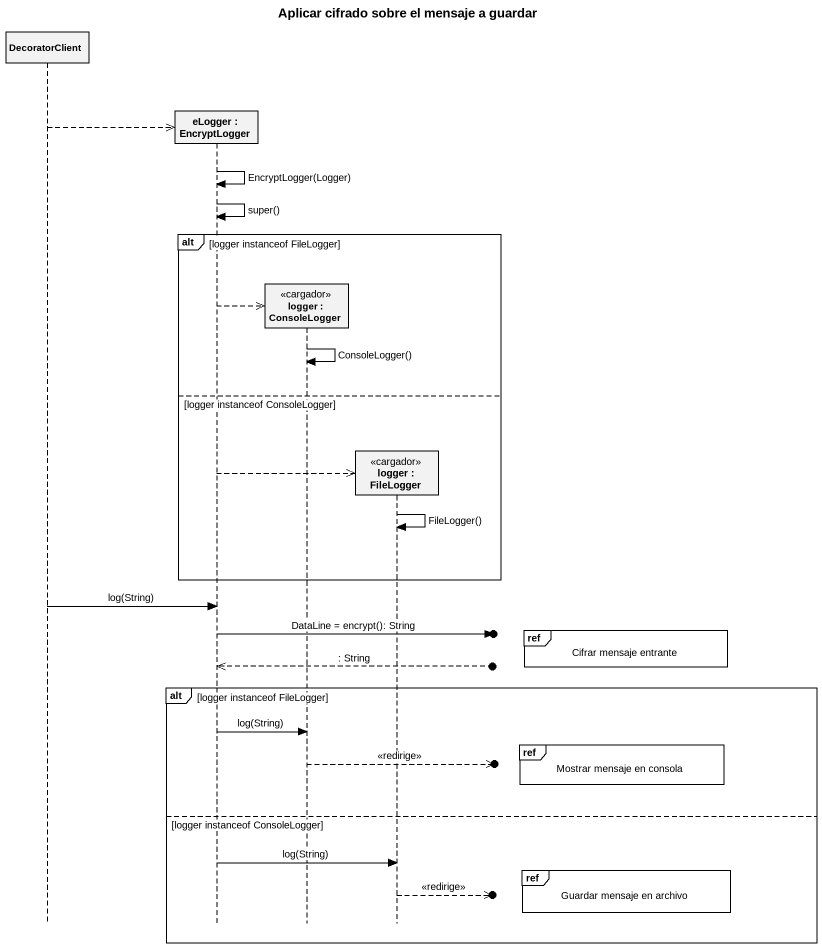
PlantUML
@startuml
title Aplicar cifrado sobre el mensaje a guardar
hide footbox
participant DecoratorClient
participant "eLogger : EncryptLogger" as eLogger
participant "logger : ConsoleLogger" as logger <<cargador>>
participant "logger : FileLogger" as logger_2 <<cargador>>

DecoratorClient -->> eLogger **
eLogger -> eLogger : EncryptLogger(Logger)
eLogger -> eLogger : super()
alt logger instanceof FileLogger
  eLogger -->> logger **
  logger -> logger : ConsoleLogger()
else logger instanceof ConsoleLogger
  eLogger -->> logger_2 **
  logger_2 -> logger_2 : FileLogger()
end
DecoratorClient -> eLogger : log(String)
ref over logger_2 : Cifrar mensaje entrante
eLogger ->o] : DataLine = encrypt(): String
eLogger <<--o] : : String
alt logger instanceof FileLogger
  eLogger -> logger : log(String)
  ref over logger_2 : Mostrar mensaje en consola
  logger -->>o] : <<redirige>>
else logger instanceof ConsoleLogger
  eLogger -> logger_2 : log(String)
  ref over logger_2 : Guardar mensaje en archivo
  logger_2 -->>o] : <<redirige>>
end
@enduml
